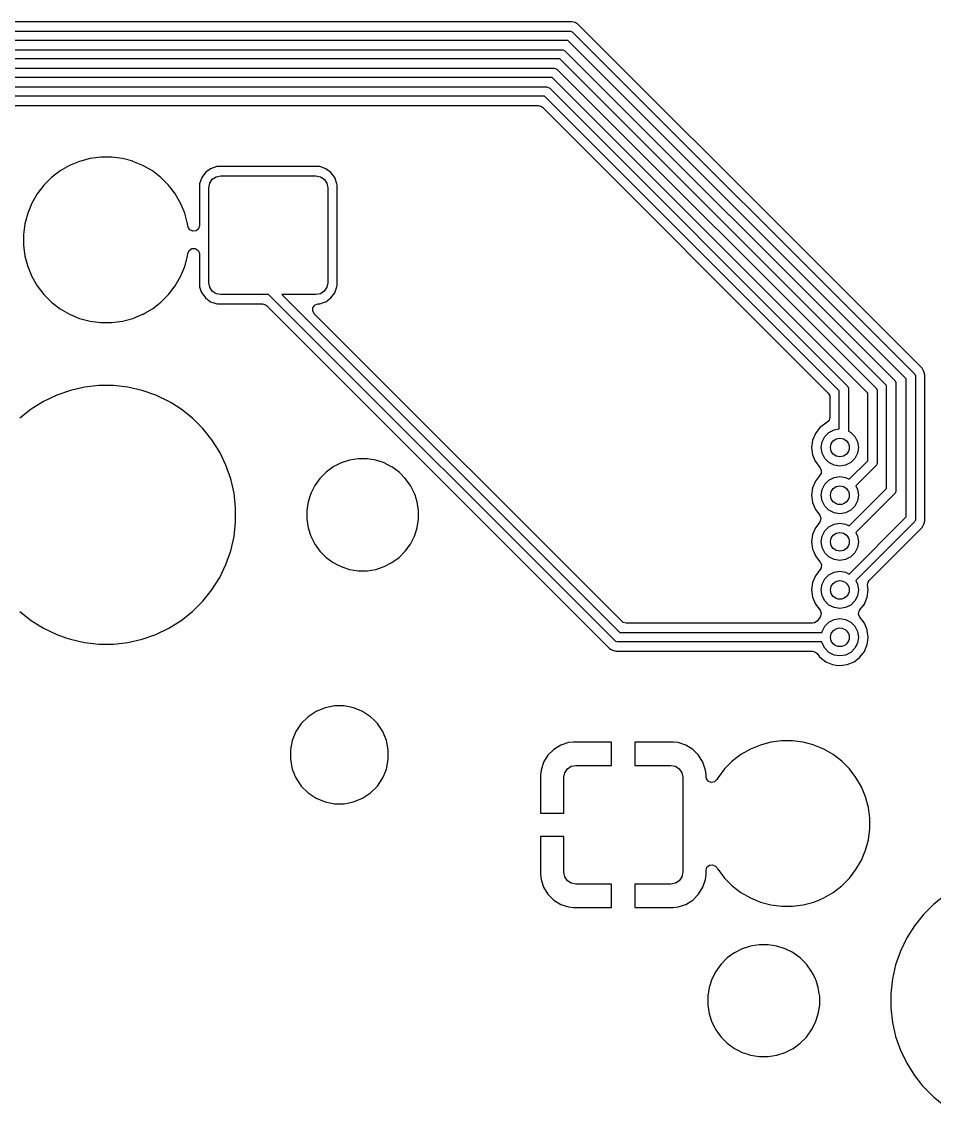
# Model space of a CAD drawing. Extents: x 51 to 261, y -150 to -32.
# Drawn here: x 209.29 to 228.87, y -81.63 to -58.35 of the extents above; entities that cross this region are included whole.
import ezdxf

# ---------------------------------------------------------------- set-up
doc = ezdxf.new("R2010")
doc.units = 0
doc.layers.add('BLACK', color=7, linetype='CONTINUOUS')

msp = doc.modelspace()

# ---------------------------------------------------------------- linework, layer by layer
at = {"layer": 'BLACK', "linetype": 'CONTINUOUS'}
for p, q in [((221.086628, -58.3545), (200.768842, -58.3545)), ((221.08663, -58.3545), (221.086628, -58.3545)), ((221.137581, -58.368152), (221.08663, -58.3545)), ((221.163058, -58.374979), (221.137581, -58.368152)), ((221.184726, -58.387489), (221.163058, -58.374979)), ((221.212202, -58.403353), (221.184726, -58.387489)), ((221.212204, -58.403353), (221.212202, -58.403353)), ((221.231575, -58.414537), (221.212204, -58.403353)), ((221.23158, -58.414541), (221.231575, -58.414537)), ((226.111054, -63.294015), (221.23158, -58.414541)), ((200.63443, -58.555), (221.047068, -58.555)), ((221.047068, -58.555), (221.066577, -58.556921)), ((221.066577, -58.556921), (221.102625, -58.571853)), ((221.102625, -58.571853), (221.117779, -58.584289)), ((221.117779, -58.584289), (228.439072, -65.905582)), ((221.005646, -58.755), (200.593009, -58.755)), ((228.268361, -66.017715), (221.005646, -58.755)), ((200.151677, -58.955), (220.881382, -58.955)), ((220.881382, -58.955), (220.900891, -58.956921)), ((220.900891, -58.956921), (220.936939, -58.971853)), ((220.936939, -58.971853), (220.952093, -58.984289)), ((220.952093, -58.984289), (228.015072, -66.047269)), ((220.83996, -59.155), (200.007715, -59.155)), ((227.844361, -66.1594), (220.83996, -59.155)), ((200.148997, -59.355), (220.715696, -59.355)), ((220.674274, -59.555), (200.190418, -59.555)), ((227.444361, -66.325086), (220.674274, -59.555)), ((220.715696, -59.355), (220.735205, -59.356921)), ((220.735205, -59.356921), (220.771253, -59.371853)), ((220.771253, -59.371853), (220.786407, -59.384289)), ((220.786407, -59.384289), (227.615072, -66.212955)), ((200.749, -59.755), (220.55001, -59.755)), ((220.55001, -59.755), (220.569519, -59.756921)), ((220.569519, -59.756921), (220.605567, -59.771853)), ((220.605567, -59.771853), (220.620721, -59.784289)), ((220.620721, -59.784289), (227.002711, -66.166279)), ((220.508588, -59.955), (200.790422, -59.955)), ((226.832, -66.278412), (220.508588, -59.955)), ((200.924833, -60.1555), (220.374177, -60.1555)), ((220.374177, -60.1555), (220.441216, -60.175185)), ((220.441216, -60.175185), (220.461858, -60.191819)), ((220.461858, -60.191819), (226.595181, -66.325142)), ((210.319354, -61.440657), (210.117806, -61.557022)), ((210.31937, -61.440649), (210.319354, -61.440657)), ((210.534383, -61.351589), (210.31937, -61.440649)), ((210.759208, -61.291347), (210.534383, -61.351589)), ((210.989948, -61.26097), (210.759208, -61.291347)), ((210.989953, -61.260969), (210.989948, -61.26097)), ((210.989959, -61.260969), (210.989953, -61.260969)), ((211.222703, -61.260969), (210.989959, -61.260969)), ((211.222708, -61.260969), (211.222703, -61.260969)), ((211.222713, -61.26097), (211.222708, -61.260969)), ((211.453453, -61.291347), (211.222713, -61.26097)), ((211.453456, -61.291347), (211.453453, -61.291347)), ((211.453457, -61.291348), (211.453456, -61.291347)), ((211.675811, -61.350928), (211.453457, -61.291348)), ((211.678278, -61.351589), (211.675811, -61.350928)), ((211.893291, -61.440649), (211.678278, -61.351589)), ((211.893307, -61.440657), (211.893291, -61.440649)), ((212.094855, -61.557022), (211.893307, -61.440657)), ((210.11779, -61.557033), (209.933151, -61.698711)), ((210.117806, -61.557022), (210.11779, -61.557033)), ((212.094858, -61.557024), (212.094855, -61.557022)), ((212.094863, -61.557027), (212.094858, -61.557024)), ((212.094869, -61.557031), (212.094863, -61.557027)), ((212.094871, -61.557033), (212.094869, -61.557031)), ((212.27951, -61.698711), (212.094871, -61.557033)), ((213.235606, -61.590744), (213.154067, -61.701225)), ((213.346087, -61.509205), (213.235606, -61.590744)), ((213.475689, -61.463854), (213.346087, -61.509205)), ((213.463747, -61.68088), (213.561331, -61.661469)), ((213.475691, -61.463854), (213.475689, -61.463854)), ((213.506463, -61.460969), (213.475691, -61.463854)), ((213.506467, -61.460969), (213.506463, -61.460969)), ((215.656195, -61.460969), (213.506467, -61.460969)), ((213.561331, -61.661469), (215.601331, -61.661469)), ((215.601331, -61.661469), (215.698915, -61.68088)), ((215.656199, -61.460969), (215.656195, -61.460969)), ((215.686971, -61.463854), (215.656199, -61.460969)), ((215.816574, -61.509205), (215.686971, -61.463854)), ((215.816576, -61.509206), (215.816574, -61.509205)), ((215.927056, -61.590744), (215.816576, -61.509206)), ((216.008594, -61.701224), (215.927056, -61.590744)), ((209.768573, -61.863289), (209.626895, -62.047928)), ((209.768579, -61.863282), (209.768573, -61.863289)), ((209.933144, -61.698717), (209.768579, -61.863282)), ((209.933151, -61.698711), (209.933144, -61.698717)), ((212.279517, -61.698717), (212.27951, -61.698711)), ((212.444082, -61.863282), (212.279517, -61.698717)), ((212.444088, -61.863289), (212.444082, -61.863282)), ((212.503377, -61.940556), (212.444088, -61.863289)), ((213.108716, -61.830829), (213.105831, -61.861601)), ((213.105831, -61.861601), (213.105831, -62.729671)), ((213.154067, -61.701225), (213.108716, -61.830827)), ((213.108716, -61.830827), (213.108716, -61.830829)), ((213.306331, -61.916469), (213.325742, -61.818885)), ((213.325742, -61.818885), (213.381019, -61.736157)), ((213.381019, -61.736157), (213.463747, -61.68088)), ((215.698915, -61.68088), (215.781643, -61.736157)), ((215.781643, -61.736157), (215.83692, -61.818885)), ((215.83692, -61.818885), (215.856331, -61.916469)), ((216.014749, -61.718814), (216.008594, -61.701224)), ((216.053945, -61.830827), (216.014749, -61.718814)), ((216.053945, -61.830829), (216.053945, -61.830827)), ((216.056831, -61.861601), (216.053945, -61.830829)), ((216.056831, -64.011336), (216.056831, -61.861601)), ((209.626884, -62.047944), (209.510519, -62.249492)), ((209.626895, -62.047928), (209.626884, -62.047944)), ((212.585773, -62.047937), (212.503377, -61.940556)), ((212.585777, -62.047944), (212.585773, -62.047937)), ((212.702142, -62.249492), (212.585777, -62.047944)), ((213.306331, -63.956469), (213.306331, -61.916469)), ((215.856331, -61.916469), (215.856331, -63.956469)), ((209.510511, -62.249508), (209.421451, -62.464521)), ((209.510519, -62.249492), (209.510511, -62.249508)), ((212.70215, -62.249508), (212.702142, -62.249492)), ((212.79121, -62.464521), (212.70215, -62.249508)), ((209.421451, -62.464521), (209.361209, -62.689346)), ((212.791213, -62.464529), (212.79121, -62.464521)), ((212.851452, -62.689343), (212.791213, -62.464529)), ((209.361209, -62.689346), (209.330832, -62.920086)), ((212.856518, -62.727827), (212.851452, -62.689343)), ((212.858892, -62.745856), (212.856518, -62.727827)), ((212.862854, -62.764606), (212.858892, -62.745856)), ((212.900628, -62.823384), (212.862854, -62.764606)), ((212.964184, -62.852409), (212.900628, -62.823384)), ((213.086146, -62.79671), (213.033342, -62.842465)), ((213.105831, -62.729671), (213.086146, -62.79671)), ((209.330832, -62.920086), (209.330831, -62.920103)), ((209.330831, -62.920103), (209.330831, -63.152834)), ((213.033342, -62.842465), (212.964184, -62.852409)), ((209.330831, -63.152834), (209.330832, -63.152851)), ((209.330832, -63.152851), (209.361078, -63.382597)), ((212.858892, -63.32708), (212.887158, -63.263184)), ((212.887158, -63.263184), (212.945483, -63.224713)), ((212.945483, -63.224713), (213.015347, -63.223882)), ((213.015347, -63.223882), (213.074571, -63.260954)), ((213.074571, -63.260954), (213.10435, -63.324159)), ((228.608819, -65.79178), (226.111054, -63.294015)), ((209.361078, -63.382597), (209.36121, -63.383595)), ((209.36121, -63.383595), (209.415007, -63.584369)), ((212.791213, -63.608409), (212.851452, -63.383595)), ((212.851452, -63.383595), (212.858892, -63.32708)), ((213.10435, -63.324159), (213.105831, -63.343266)), ((213.105831, -63.343266), (213.105831, -64.011336)), ((209.415007, -63.584369), (209.421451, -63.608416)), ((209.421451, -63.608416), (209.510511, -63.823429)), ((212.70831, -63.808558), (212.79121, -63.608416)), ((212.791209, -63.608416), (212.791213, -63.608409)), ((212.79121, -63.608416), (212.791209, -63.608416)), ((209.510511, -63.823429), (209.510519, -63.823445)), ((209.510519, -63.823445), (209.626884, -64.024993)), ((212.585773, -64.025001), (212.702146, -63.823438)), ((212.702146, -63.823438), (212.70831, -63.808558)), ((213.325742, -64.054053), (213.306331, -63.956469)), ((215.856331, -63.956469), (215.83692, -64.054053)), ((209.626884, -64.024993), (209.626895, -64.025009)), ((209.626895, -64.025009), (209.768573, -64.209648)), ((209.768573, -64.209648), (209.768579, -64.209655)), ((209.768579, -64.209655), (209.933144, -64.37422)), ((212.279512, -64.374225), (212.444087, -64.20965)), ((212.444087, -64.20965), (212.585773, -64.025001)), ((213.105831, -64.011336), (213.108716, -64.042108)), ((213.108716, -64.042108), (213.108716, -64.04211)), ((213.108716, -64.04211), (213.145752, -64.147949)), ((213.145752, -64.147949), (213.154068, -64.171714)), ((213.154068, -64.171714), (213.235606, -64.282194)), ((213.381019, -64.136781), (213.325742, -64.054053)), ((213.463747, -64.192058), (213.381019, -64.136781)), ((213.561331, -64.211469), (213.463747, -64.192058)), ((214.589909, -64.211469), (213.561331, -64.211469)), ((222.013444, -71.635003), (214.589909, -64.211469)), ((215.601331, -64.211469), (214.872753, -64.211469)), ((214.872753, -64.211469), (222.125576, -71.464293)), ((215.698915, -64.192058), (215.601331, -64.211469)), ((215.781643, -64.136781), (215.698915, -64.192058)), ((215.83692, -64.054053), (215.781643, -64.136781)), ((215.927056, -64.282194), (216.008594, -64.171714)), ((216.008594, -64.171714), (216.031269, -64.106911)), ((216.031269, -64.106911), (216.053945, -64.04211)), ((216.053945, -64.042108), (216.056831, -64.011336)), ((216.053945, -64.04211), (216.053945, -64.042108)), ((209.933144, -64.37422), (209.933151, -64.374226)), ((209.933151, -64.374226), (209.969941, -64.402456)), ((209.969941, -64.402456), (210.117799, -64.515911)), ((212.094863, -64.515911), (212.279512, -64.374225)), ((213.235606, -64.282194), (213.346086, -64.363732)), ((213.346086, -64.363732), (213.389288, -64.378849)), ((213.389288, -64.378849), (213.47569, -64.409083)), ((213.47569, -64.409083), (213.506463, -64.411969)), ((213.506463, -64.411969), (213.506467, -64.411969)), ((213.506467, -64.411969), (214.455498, -64.411969)), ((214.455498, -64.411969), (214.522537, -64.431654)), ((214.522537, -64.431654), (214.543179, -64.448288)), ((214.543179, -64.448288), (221.843695, -71.748804)), ((215.539982, -64.492635), (215.581854, -64.436702)), ((215.581854, -64.436702), (215.647318, -64.412285)), ((215.647318, -64.412285), (215.656164, -64.411969)), ((215.656164, -64.411969), (215.656199, -64.411969)), ((215.656199, -64.411969), (215.68697, -64.409083)), ((215.68697, -64.409083), (215.686972, -64.409083)), ((215.686972, -64.409083), (215.767804, -64.380798)), ((215.767804, -64.380798), (215.816576, -64.363732)), ((215.816576, -64.363732), (215.927056, -64.282194)), ((210.117799, -64.515911), (210.117806, -64.515915)), ((210.117806, -64.515915), (210.319354, -64.63228)), ((210.319354, -64.63228), (210.31937, -64.632288)), ((210.31937, -64.632288), (210.534383, -64.721348)), ((211.678271, -64.721351), (211.793008, -64.673826)), ((211.793008, -64.673826), (211.893291, -64.632288)), ((211.893291, -64.632288), (211.893294, -64.632286)), ((211.893294, -64.632286), (211.8933, -64.632284)), ((211.8933, -64.632284), (211.899884, -64.628483)), ((211.899884, -64.628483), (211.933651, -64.608987)), ((211.933651, -64.608987), (212.094863, -64.515911)), ((215.534998, -64.562327), (215.539982, -64.492635)), ((215.568483, -64.62365), (215.534998, -64.562327)), ((222.172307, -71.227474), (215.568483, -64.62365)), ((210.534383, -64.721348), (210.534385, -64.721348)), ((210.534385, -64.721348), (210.534391, -64.721351)), ((210.534391, -64.721351), (210.759205, -64.78159)), ((210.759205, -64.78159), (210.989959, -64.811969)), ((210.989959, -64.811969), (210.989966, -64.811969)), ((210.989966, -64.811969), (211.222696, -64.811969)), ((211.222696, -64.811969), (211.222703, -64.811969)), ((211.222703, -64.811969), (211.453457, -64.78159)), ((211.453457, -64.78159), (211.678271, -64.721351)), ((228.608825, -65.791788), (228.608819, -65.79178)), ((228.647765, -65.859235), (228.608825, -65.791788)), ((228.648382, -65.860304), (228.647765, -65.859235)), ((228.668861, -65.936731), (228.648382, -65.860304)), ((228.015072, -66.047269), (228.027508, -66.062422)), ((228.027508, -66.062422), (228.04244, -66.09847)), ((228.04244, -66.09847), (228.044361, -66.117979)), ((228.268361, -68.982871), (228.268361, -66.017715)), ((228.439072, -65.905582), (228.451508, -65.920736)), ((228.451508, -65.920736), (228.46644, -65.956784)), ((228.46644, -65.956784), (228.468361, -65.976293)), ((228.468361, -65.976293), (228.468361, -69.024293)), ((228.668861, -69.063855), (228.668861, -65.936731)), ((210.336751, -66.265244), (210.042516, -66.368202)), ((210.336763, -66.26524), (210.336751, -66.265244)), ((210.640681, -66.195873), (210.336763, -66.26524)), ((210.640697, -66.195871), (210.640681, -66.195873)), ((210.950458, -66.160969), (210.640697, -66.195871)), ((210.950462, -66.160969), (210.950458, -66.160969)), ((211.2622, -66.160969), (210.950462, -66.160969)), ((211.262204, -66.160969), (211.2622, -66.160969)), ((211.571964, -66.195871), (211.262204, -66.160969)), ((211.57198, -66.195873), (211.571964, -66.195871)), ((211.875898, -66.26524), (211.57198, -66.195873)), ((211.87591, -66.265244), (211.875898, -66.26524)), ((212.170145, -66.368202), (211.87591, -66.265244)), ((226.595181, -66.325142), (226.628666, -66.386465)), ((226.832, -67.0936), (226.832, -66.278412)), ((227.002711, -66.166279), (227.015147, -66.181433)), ((227.015147, -66.181433), (227.030079, -66.217481)), ((227.030079, -66.217481), (227.032, -66.23699)), ((227.032, -66.23699), (227.032, -67.143846)), ((227.444361, -67.774871), (227.444361, -66.325086)), ((227.615072, -66.212955), (227.627509, -66.228108)), ((227.627509, -66.228108), (227.641705, -66.262382)), ((227.641705, -66.262382), (227.64244, -66.264156)), ((227.64244, -66.264156), (227.644361, -66.283665)), ((227.644361, -66.283665), (227.644361, -67.816293)), ((227.844361, -68.374874), (227.844361, -66.1594)), ((228.044361, -66.117979), (228.044361, -68.416296)), ((209.761656, -66.503457), (209.497699, -66.669312)), ((210.042516, -66.368202), (209.761656, -66.503457)), ((212.451005, -66.503457), (212.170145, -66.368202)), ((212.510896, -66.541089), (212.451005, -66.503457)), ((212.714964, -66.669313), (212.510896, -66.541089)), ((226.628666, -66.386465), (226.6315, -66.412823)), ((226.6315, -66.412823), (226.6315, -66.846981)), ((209.497699, -66.669312), (209.253972, -66.863677)), ((212.95869, -66.863678), (212.714964, -66.669313)), ((213.179122, -67.08411), (212.95869, -66.863678)), ((226.54152, -66.967107), (226.456222, -67.032558)), ((226.541523, -66.967105), (226.54152, -66.967106)), ((226.54152, -66.967106), (226.54152, -66.967107)), ((226.554957, -66.96154), (226.541523, -66.967105)), ((226.559011, -66.959775), (226.554957, -66.96154)), ((226.611815, -66.91402), (226.559011, -66.959775)), ((226.6315, -66.846981), (226.611815, -66.91402)), ((213.373487, -67.327836), (213.179122, -67.08411)), ((226.319824, -67.188803), (226.259317, -67.33488)), ((226.416079, -67.063361), (226.319824, -67.188803)), ((226.456222, -67.032558), (226.416079, -67.063361)), ((226.463938, -67.368036), (226.520754, -67.256529)), ((226.520754, -67.256529), (226.609247, -67.168036)), ((226.609247, -67.168036), (226.720754, -67.11122)), ((226.720754, -67.11122), (226.832, -67.0936)), ((227.032, -67.143846), (227.079475, -67.168036)), ((227.079475, -67.168036), (227.167968, -67.256529)), ((227.167968, -67.256529), (227.224784, -67.368036)), ((213.539341, -67.591792), (213.373487, -67.327836)), ((226.259316, -67.334882), (226.238679, -67.491641)), ((226.238679, -67.491641), (226.238679, -67.491644)), ((226.238679, -67.491644), (226.259316, -67.648403)), ((226.259317, -67.33488), (226.259316, -67.334882)), ((226.444361, -67.491643), (226.463938, -67.368036)), ((226.463938, -67.61525), (226.444361, -67.491643)), ((227.224784, -67.368036), (227.244361, -67.491643)), ((227.244361, -67.491643), (227.224784, -67.61525)), ((213.674599, -67.872658), (213.539341, -67.591792)), ((226.259316, -67.648403), (226.259317, -67.648405)), ((226.259317, -67.648405), (226.316408, -67.786236)), ((226.520754, -67.726757), (226.463938, -67.61525)), ((226.609247, -67.81525), (226.520754, -67.726757)), ((227.167968, -67.726757), (227.079475, -67.81525)), ((227.224784, -67.61525), (227.167968, -67.726757)), ((213.777559, -68.166901), (213.674599, -67.872658)), ((215.941438, -67.935642), (215.824258, -68.020779)), ((215.977131, -67.909709), (215.941438, -67.935642)), ((216.145494, -67.823923), (215.977131, -67.909709)), ((216.325212, -67.765528), (216.145494, -67.823923)), ((216.511845, -67.735969), (216.325212, -67.765528)), ((216.51185, -67.735969), (216.511845, -67.735969)), ((216.700812, -67.735969), (216.51185, -67.735969)), ((216.700817, -67.735969), (216.700812, -67.735969)), ((216.887449, -67.765528), (216.700817, -67.735969)), ((217.067167, -67.823923), (216.887449, -67.765528)), ((217.195265, -67.889193), (217.067167, -67.823923)), ((217.23553, -67.909709), (217.195265, -67.889193)), ((217.388404, -68.020779), (217.23553, -67.909709)), ((226.316408, -67.786236), (226.319825, -67.794484)), ((226.319825, -67.794484), (226.416079, -67.919925)), ((226.416079, -67.919925), (226.416081, -67.919926)), ((226.416081, -67.919926), (226.421027, -67.926372)), ((226.421027, -67.926372), (226.418857, -67.928037)), ((226.418857, -67.928037), (226.445926, -67.97761)), ((226.720754, -67.872066), (226.609247, -67.81525)), ((226.844361, -67.891643), (226.720754, -67.872066)), ((226.967968, -67.872066), (226.844361, -67.891643)), ((227.079475, -67.81525), (226.967968, -67.872066)), ((227.044411, -68.17482), (227.444361, -67.774871)), ((227.615071, -67.887004), (227.185833, -68.316242)), ((227.627508, -67.871851), (227.615071, -67.887004)), ((227.639714, -67.842382), (227.627508, -67.871851)), ((227.64244, -67.835802), (227.639714, -67.842382)), ((227.644361, -67.816293), (227.64244, -67.835802)), ((213.846927, -68.470823), (213.777559, -68.166901)), ((215.690641, -68.154396), (215.649885, -68.210492)), ((215.690643, -68.154394), (215.690641, -68.154396)), ((215.824255, -68.020781), (215.690643, -68.154393)), ((215.690643, -68.154393), (215.690643, -68.154394)), ((215.824256, -68.020781), (215.824255, -68.020781)), ((215.824258, -68.020779), (215.824256, -68.020781)), ((217.522021, -68.154396), (217.388404, -68.020779)), ((217.633091, -68.30727), (217.522021, -68.154396)), ((226.365142, -68.154394), (226.319824, -68.213453)), ((226.416079, -68.088011), (226.365142, -68.154394)), ((226.416081, -68.088009), (226.416079, -68.088011)), ((226.421027, -68.081564), (226.416081, -68.088009)), ((226.440942, -68.047302), (226.419617, -68.080482)), ((226.419617, -68.080482), (226.421027, -68.081564)), ((226.445926, -67.97761), (226.440942, -68.047302)), ((226.520754, -68.281179), (226.609247, -68.192686)), ((226.609247, -68.192686), (226.720754, -68.13587)), ((226.720754, -68.13587), (226.844361, -68.116293)), ((226.844361, -68.116293), (226.967968, -68.13587)), ((226.967968, -68.13587), (227.044411, -68.17482)), ((215.579571, -68.307269), (215.493785, -68.475632)), ((215.649885, -68.210492), (215.579571, -68.307269)), ((217.661399, -68.362828), (217.633091, -68.30727)), ((217.718876, -68.475632), (217.661399, -68.362828)), ((226.259316, -68.359532), (226.238679, -68.516291)), ((226.259317, -68.35953), (226.259316, -68.359532)), ((226.319824, -68.213453), (226.259317, -68.35953)), ((226.444361, -68.516293), (226.463938, -68.392686)), ((226.463938, -68.392686), (226.520754, -68.281179)), ((227.044411, -69.174823), (227.844361, -68.374874)), ((227.185833, -68.316242), (227.224784, -68.392686)), ((227.224784, -68.392686), (227.244361, -68.516293)), ((228.044361, -68.416296), (228.04244, -68.435805)), ((213.881831, -68.7806), (213.846927, -68.470823)), ((215.43539, -68.65535), (215.405831, -68.841982)), ((215.493785, -68.475632), (215.43539, -68.65535)), ((217.718876, -68.475634), (217.718876, -68.475632)), ((217.718878, -68.475637), (217.718876, -68.475634)), ((217.732087, -68.516291), (217.718878, -68.475637)), ((217.777271, -68.65535), (217.732087, -68.516291)), ((217.806831, -68.841982), (217.777271, -68.65535)), ((226.238679, -68.516291), (226.238679, -68.516294)), ((226.238679, -68.516294), (226.259316, -68.673053)), ((226.463938, -68.6399), (226.444361, -68.516293)), ((226.520754, -68.751407), (226.463938, -68.6399)), ((227.224784, -68.6399), (227.167968, -68.751407)), ((228.015072, -68.487007), (227.185833, -69.316245)), ((227.244361, -68.516293), (227.224784, -68.6399)), ((228.027508, -68.471853), (228.015072, -68.487007)), ((228.04244, -68.435805), (228.027508, -68.471853)), ((213.881831, -68.841982), (213.881831, -68.7806)), ((213.881831, -69.092338), (213.881831, -68.841982)), ((215.405831, -68.841982), (215.405831, -69.030955)), ((217.806831, -69.030955), (217.806831, -68.841982)), ((226.259316, -68.673053), (226.259317, -68.673055)), ((226.259317, -68.673055), (226.314749, -68.806881)), ((226.314749, -68.806881), (226.319825, -68.819134)), ((226.319825, -68.819134), (226.41319, -68.94081)), ((226.609247, -68.8399), (226.520754, -68.751407)), ((226.720754, -68.896716), (226.609247, -68.8399)), ((227.079475, -68.8399), (226.967968, -68.896716)), ((227.167968, -68.751407), (227.079475, -68.8399)), ((213.846927, -69.402115), (213.881831, -69.092338)), ((215.405831, -69.030955), (215.43539, -69.217587)), ((217.778663, -69.2088), (217.806831, -69.030955)), ((226.413189, -69.09178), (226.319825, -69.213453)), ((226.424345, -69.074421), (226.413189, -69.09178)), ((226.41319, -68.94081), (226.438383, -69.005976)), ((226.438383, -69.005976), (226.424345, -69.074421)), ((226.844361, -68.916293), (226.720754, -68.896716)), ((226.720754, -69.135873), (226.844361, -69.116296)), ((226.967968, -68.896716), (226.844361, -68.916293)), ((226.844361, -69.116296), (226.967968, -69.135873)), ((227.044411, -70.20682), (228.268361, -68.982871)), ((228.439071, -69.095004), (227.185833, -70.348242)), ((228.451508, -69.079851), (228.439071, -69.095004)), ((228.456877, -69.066888), (228.451508, -69.079851)), ((228.46644, -69.043802), (228.456877, -69.066888)), ((228.468361, -69.024293), (228.46644, -69.043802)), ((228.648382, -69.140282), (228.668861, -69.063855)), ((215.43539, -69.217587), (215.493785, -69.397305)), ((217.718878, -69.397301), (217.777271, -69.217587)), ((217.777271, -69.217587), (217.778663, -69.2088)), ((226.319825, -69.213453), (226.259317, -69.359533)), ((226.463938, -69.392689), (226.520754, -69.281182)), ((226.520754, -69.281182), (226.609247, -69.192689)), ((226.609247, -69.192689), (226.720754, -69.135873)), ((226.967968, -69.135873), (227.044411, -69.174823)), ((227.185833, -69.316245), (227.224784, -69.392689)), ((227.472256, -70.345367), (228.608821, -69.208804)), ((228.608821, -69.208804), (228.623666, -69.183092)), ((228.623666, -69.183092), (228.648382, -69.140282)), ((213.777559, -69.706037), (213.846927, -69.402115)), ((215.493785, -69.397305), (215.573447, -69.553649)), ((215.573447, -69.553649), (215.579571, -69.565668)), ((215.579571, -69.565668), (215.690641, -69.718542)), ((217.522021, -69.718542), (217.633091, -69.565668)), ((217.633091, -69.565668), (217.718878, -69.397301)), ((226.259316, -69.359535), (226.238679, -69.516294)), ((226.238679, -69.516294), (226.238679, -69.516297)), ((226.238679, -69.516297), (226.259316, -69.673056)), ((226.259317, -69.359533), (226.259316, -69.359535)), ((226.444361, -69.516296), (226.463938, -69.392689)), ((226.463938, -69.639903), (226.444361, -69.516296)), ((227.224784, -69.392689), (227.244361, -69.516296)), ((227.244361, -69.516296), (227.224784, -69.639903)), ((213.674599, -70.00028), (213.777559, -69.706037)), ((215.690641, -69.718542), (215.824258, -69.852159)), ((217.388404, -69.852159), (217.522021, -69.718542)), ((226.259316, -69.673056), (226.259317, -69.673058)), ((226.259317, -69.673058), (226.278157, -69.718543)), ((226.278157, -69.718543), (226.319825, -69.819137)), ((226.319825, -69.819137), (226.416079, -69.944578)), ((226.520754, -69.75141), (226.463938, -69.639903)), ((226.609247, -69.839903), (226.520754, -69.75141)), ((227.167968, -69.75141), (227.079475, -69.839903)), ((227.224784, -69.639903), (227.167968, -69.75141)), ((213.539341, -70.281146), (213.674599, -70.00028)), ((215.824258, -69.852159), (215.977132, -69.963229)), ((215.977132, -69.963229), (216.049849, -70.00028)), ((216.049849, -70.00028), (216.145494, -70.049014)), ((216.145494, -70.049014), (216.145496, -70.049014)), ((216.145496, -70.049014), (216.145499, -70.049016)), ((216.145499, -70.049016), (216.203587, -70.06789)), ((216.887449, -70.107409), (217.067163, -70.049016)), ((217.067163, -70.049016), (217.23553, -69.963229)), ((217.23553, -69.963229), (217.388404, -69.852159)), ((226.416079, -69.944578), (226.416081, -69.944579)), ((226.416081, -69.944579), (226.416083, -69.944582)), ((226.416083, -69.944582), (226.416114, -69.944613)), ((226.416114, -69.944613), (226.416131, -69.944645)), ((226.416131, -69.944645), (226.421027, -69.951025)), ((226.421027, -69.951025), (226.420032, -69.951788)), ((226.420032, -69.951788), (226.449599, -70.005936)), ((226.449599, -70.005936), (226.444615, -70.075628)), ((226.720754, -69.896719), (226.609247, -69.839903)), ((226.844361, -69.916296), (226.720754, -69.896719)), ((226.967968, -69.896719), (226.844361, -69.916296)), ((227.079475, -69.839903), (226.967968, -69.896719)), ((213.373487, -70.545102), (213.539341, -70.281146)), ((216.203587, -70.06789), (216.325212, -70.107409)), ((216.325212, -70.107409), (216.511845, -70.136969)), ((216.511845, -70.136969), (216.51185, -70.136969)), ((216.51185, -70.136969), (216.700817, -70.136969)), ((216.700817, -70.136969), (216.887449, -70.107409)), ((226.319824, -70.245453), (226.259317, -70.39153)), ((226.416083, -70.120006), (226.319824, -70.245453)), ((226.416122, -70.119968), (226.416083, -70.120006)), ((226.416168, -70.119896), (226.416122, -70.119968)), ((226.421027, -70.113564), (226.416168, -70.119896)), ((226.444615, -70.075628), (226.420498, -70.113158)), ((226.420498, -70.113158), (226.421027, -70.113564)), ((226.520754, -70.313179), (226.609247, -70.224686)), ((226.609247, -70.224686), (226.720754, -70.16787)), ((226.720754, -70.16787), (226.844361, -70.148293)), ((226.844361, -70.148293), (226.967968, -70.16787)), ((226.967968, -70.16787), (227.044411, -70.20682)), ((226.259316, -70.391532), (226.238679, -70.548291)), ((226.259317, -70.39153), (226.259316, -70.391532)), ((226.444361, -70.548293), (226.463938, -70.424686)), ((226.463938, -70.424686), (226.520754, -70.313179)), ((227.185833, -70.348242), (227.224784, -70.424686)), ((227.224784, -70.424686), (227.244361, -70.548293)), ((227.437001, -70.449229), (227.447766, -70.380195)), ((227.450043, -70.548293), (227.437001, -70.449229)), ((227.447766, -70.380195), (227.472256, -70.345367)), ((213.179122, -70.788828), (213.373487, -70.545102)), ((226.238679, -70.548291), (226.238679, -70.548294)), ((226.238679, -70.548294), (226.259316, -70.705053)), ((226.259316, -70.705053), (226.259317, -70.705055)), ((226.259317, -70.705055), (226.319825, -70.851135)), ((226.463938, -70.6719), (226.444361, -70.548293)), ((226.520754, -70.783407), (226.463938, -70.6719)), ((227.224784, -70.6719), (227.167968, -70.783407)), ((227.244361, -70.548293), (227.224784, -70.6719)), ((227.368897, -70.851134), (227.429405, -70.705055)), ((227.429405, -70.705055), (227.450043, -70.548293)), ((212.95869, -71.00926), (213.179122, -70.788828)), ((226.319825, -70.851135), (226.419326, -70.980807)), ((226.419326, -70.980807), (226.44452, -71.045976)), ((226.609247, -70.8719), (226.520754, -70.783407)), ((226.720754, -70.928716), (226.609247, -70.8719)), ((226.844361, -70.948293), (226.720754, -70.928716)), ((226.967968, -70.928716), (226.844361, -70.948293)), ((227.079475, -70.8719), (226.967968, -70.928716)), ((227.167968, -70.783407), (227.079475, -70.8719)), ((227.258239, -70.998166), (227.269395, -70.980806)), ((227.269395, -70.980806), (227.272639, -70.976577)), ((227.272639, -70.976577), (227.272643, -70.976575)), ((227.272643, -70.976575), (227.368897, -70.851134)), ((209.253972, -71.00926), (209.497698, -71.203625)), ((209.497698, -71.203625), (209.761654, -71.369479)), ((212.451008, -71.369479), (212.714964, -71.203625)), ((212.714964, -71.203625), (212.95869, -71.00926)), ((226.355255, -71.215279), (226.298828, -71.256482)), ((226.369183, -71.197128), (226.355255, -71.215279)), ((226.397065, -71.160791), (226.369183, -71.197128)), ((226.419326, -71.131779), (226.397065, -71.160791)), ((226.430482, -71.114421), (226.419326, -71.131779)), ((226.44452, -71.045976), (226.430482, -71.114421)), ((226.609247, -71.240686), (226.720754, -71.18387)), ((226.720754, -71.18387), (226.844361, -71.164293)), ((226.844361, -71.164293), (226.967968, -71.18387)), ((226.967968, -71.18387), (227.079475, -71.240686)), ((227.244201, -71.066611), (227.258239, -70.998166)), ((227.269395, -71.13178), (227.244201, -71.066611)), ((227.272639, -71.136008), (227.269395, -71.13178)), ((227.272643, -71.136011), (227.272639, -71.136008)), ((227.368897, -71.261452), (227.272643, -71.136011)), ((209.761654, -71.369479), (210.04252, -71.504737)), ((212.170142, -71.504737), (212.451008, -71.369479)), ((222.192949, -71.244108), (222.172307, -71.227474)), ((222.259988, -71.263793), (222.192949, -71.244108)), ((226.256879, -71.263793), (222.259988, -71.263793)), ((226.298828, -71.256482), (226.256879, -71.263793)), ((226.460199, -71.464293), (226.463938, -71.440686)), ((226.463938, -71.440686), (226.520754, -71.329179)), ((226.520754, -71.329179), (226.609247, -71.240686)), ((227.079475, -71.240686), (227.167968, -71.329179)), ((227.167968, -71.329179), (227.224784, -71.440686)), ((227.224784, -71.440686), (227.244361, -71.564293)), ((227.429405, -71.407531), (227.368897, -71.261452)), ((227.431096, -71.420374), (227.429405, -71.407531)), ((227.450043, -71.564291), (227.431096, -71.420374)), ((210.04252, -71.504737), (210.237113, -71.572828)), ((210.237113, -71.572828), (210.336751, -71.607693)), ((210.336751, -71.607693), (210.336763, -71.607697)), ((210.336763, -71.607697), (210.640685, -71.677065)), ((210.640685, -71.677065), (210.950457, -71.711968)), ((211.262204, -71.711968), (211.571977, -71.677065)), ((211.571977, -71.677065), (211.875899, -71.607697)), ((211.875899, -71.607697), (212.170142, -71.504737)), ((222.028597, -71.64744), (222.013444, -71.635003)), ((222.039155, -71.651813), (222.028597, -71.64744)), ((222.064646, -71.662372), (222.039155, -71.651813)), ((222.084155, -71.664293), (222.064646, -71.662372)), ((226.460199, -71.664293), (222.084155, -71.664293)), ((222.125576, -71.464293), (226.460199, -71.464293)), ((226.463938, -71.6879), (226.460199, -71.664293)), ((227.244361, -71.564293), (227.224784, -71.6879)), ((227.429405, -71.721055), (227.448328, -71.577318)), ((227.448328, -71.577318), (227.450043, -71.564294)), ((227.450043, -71.564294), (227.450043, -71.564291)), ((210.950457, -71.711968), (210.950458, -71.711969)), ((210.950458, -71.711969), (210.950462, -71.711969)), ((210.950462, -71.711969), (211.262204, -71.711969)), ((211.262204, -71.711969), (211.262204, -71.711968)), ((221.843695, -71.748804), (221.899644, -71.804753)), ((221.899644, -71.804753), (221.899646, -71.804754)), ((221.899646, -71.804754), (221.89965, -71.804757)), ((221.89965, -71.804757), (221.940941, -71.828596)), ((221.940941, -71.828596), (221.968166, -71.844314)), ((221.968166, -71.844314), (222.044593, -71.864793)), ((222.044593, -71.864793), (226.256879, -71.864793)), ((226.256879, -71.864793), (226.323918, -71.884478)), ((226.323918, -71.884478), (226.355255, -71.913307)), ((226.355255, -71.913307), (226.408508, -71.982709)), ((226.520754, -71.799407), (226.463938, -71.6879)), ((226.609247, -71.8879), (226.520754, -71.799407)), ((226.720754, -71.944716), (226.609247, -71.8879)), ((227.079475, -71.8879), (226.967968, -71.944716)), ((227.167968, -71.799407), (227.079475, -71.8879)), ((227.224784, -71.6879), (227.167968, -71.799407)), ((227.272643, -71.992575), (227.368897, -71.867134)), ((227.368897, -71.867134), (227.429405, -71.721055)), ((226.408508, -71.982709), (226.416079, -71.992575)), ((226.416079, -71.992575), (226.54152, -72.088829)), ((226.54152, -72.088829), (226.687599, -72.149337)), ((226.687599, -72.149337), (226.76598, -72.159656)), ((226.844361, -71.964293), (226.720754, -71.944716)), ((226.967968, -71.944716), (226.844361, -71.964293)), ((226.902188, -72.162362), (227.001123, -72.149337)), ((227.001123, -72.149337), (227.147202, -72.088829)), ((227.147202, -72.088829), (227.272643, -71.992575)), ((226.76598, -72.159656), (226.84436, -72.169975)), ((226.84436, -72.169975), (226.844361, -72.169975)), ((226.844361, -72.169975), (226.844362, -72.169975)), ((226.844362, -72.169975), (226.902188, -72.162362)), ((215.79991, -73.076339), (215.608734, -73.155527)), ((215.799918, -73.076337), (215.79991, -73.076339)), ((216.002861, -73.035969), (215.799918, -73.076337)), ((216.002866, -73.035969), (216.002861, -73.035969)), ((216.209796, -73.035969), (216.002866, -73.035969)), ((216.2098, -73.035969), (216.209796, -73.035969)), ((216.412743, -73.076337), (216.2098, -73.035969)), ((216.412751, -73.076339), (216.412743, -73.076337)), ((216.539134, -73.128689), (216.412751, -73.076339)), ((215.436673, -73.270493), (215.290355, -73.416811)), ((215.608734, -73.155527), (215.436673, -73.270493)), ((216.603929, -73.155528), (216.539134, -73.128689)), ((216.689957, -73.21301), (216.603929, -73.155528)), ((216.775988, -73.270493), (216.689957, -73.21301)), ((216.851274, -73.345779), (216.775988, -73.270493)), ((215.290355, -73.416811), (215.175389, -73.588872)), ((216.922306, -73.416811), (216.851274, -73.345779)), ((216.922308, -73.416814), (216.922306, -73.416811)), ((217.037272, -73.588871), (216.922308, -73.416814)), ((215.096199, -73.780056), (215.055831, -73.982999)), ((215.096201, -73.780048), (215.096199, -73.780056)), ((215.175389, -73.588872), (215.096201, -73.780048)), ((217.116461, -73.780049), (217.037272, -73.588871)), ((217.156831, -73.983004), (217.116461, -73.780049)), ((215.055831, -73.982999), (215.055831, -74.189938)), ((217.156831, -74.189934), (217.156831, -73.983004)), ((220.706238, -73.971395), (220.581441, -74.096192)), ((220.856454, -73.87874), (220.706238, -73.971395)), ((220.856459, -73.878738), (220.856454, -73.87874)), ((221.02399, -73.823224), (220.856459, -73.878738)), ((221.127386, -73.812661), (221.02399, -73.823224)), ((221.127402, -73.81266), (221.127386, -73.812661)), ((221.947706, -73.81266), (221.127402, -73.81266)), ((221.947706, -74.31266), (221.947706, -73.81266)), ((223.268024, -73.81266), (222.447706, -73.81266)), ((222.447706, -73.81266), (222.447706, -74.31266)), ((223.371421, -73.823224), (223.268024, -73.81266)), ((223.538952, -73.878738), (223.371421, -73.823224)), ((223.538957, -73.87874), (223.538952, -73.878738)), ((223.689173, -73.971395), (223.538957, -73.87874)), ((223.81397, -74.096192), (223.689173, -73.971395)), ((224.923035, -73.966333), (224.721487, -74.082698)), ((224.923051, -73.966325), (224.923035, -73.966333)), ((225.138064, -73.877265), (224.923051, -73.966325)), ((225.362889, -73.817023), (225.138064, -73.877265)), ((225.593629, -73.786646), (225.362889, -73.817023)), ((225.593634, -73.786645), (225.593629, -73.786646)), ((225.59364, -73.786645), (225.593634, -73.786645)), ((225.826384, -73.786645), (225.59364, -73.786645)), ((225.826389, -73.786645), (225.826384, -73.786645)), ((225.826394, -73.786646), (225.826389, -73.786645)), ((226.057134, -73.817023), (225.826394, -73.786646)), ((226.057137, -73.817023), (226.057134, -73.817023)), ((226.057138, -73.817024), (226.057137, -73.817023)), ((226.272565, -73.874748), (226.057138, -73.817024)), ((226.281959, -73.877265), (226.272565, -73.874748)), ((226.496972, -73.966325), (226.281959, -73.877265)), ((226.496988, -73.966333), (226.496972, -73.966325)), ((226.698536, -74.082698), (226.496988, -73.966333)), ((215.055831, -74.189938), (215.096199, -74.392881)), ((217.116461, -74.392889), (217.156831, -74.189934)), ((220.488784, -74.246413), (220.43327, -74.413944)), ((220.488786, -74.246408), (220.488784, -74.246413)), ((220.581441, -74.096192), (220.488786, -74.246408)), ((223.906625, -74.246408), (223.81397, -74.096192)), ((223.906627, -74.246413), (223.906625, -74.246408)), ((223.962141, -74.413944), (223.906627, -74.246413)), ((224.536825, -74.224393), (224.37226, -74.388958)), ((224.536832, -74.224387), (224.536825, -74.224393)), ((224.721471, -74.082709), (224.536832, -74.224387)), ((224.721487, -74.082698), (224.721471, -74.082709)), ((226.698539, -74.0827), (226.698536, -74.082698)), ((226.698544, -74.082703), (226.698539, -74.0827)), ((226.69855, -74.082707), (226.698544, -74.082703)), ((226.698552, -74.082709), (226.69855, -74.082707)), ((226.883191, -74.224387), (226.698552, -74.082709)), ((226.883198, -74.224393), (226.883191, -74.224387)), ((227.047763, -74.388958), (226.883198, -74.224393)), ((215.096199, -74.392881), (215.096201, -74.392889)), ((215.096201, -74.392889), (215.168817, -74.5682)), ((217.064911, -74.517341), (217.116461, -74.392889)), ((220.43327, -74.413944), (220.422706, -74.517341)), ((220.922706, -74.56766), (220.942117, -74.470076)), ((220.942117, -74.470076), (220.997394, -74.387348)), ((220.997394, -74.387348), (221.080122, -74.332071)), ((221.080122, -74.332071), (221.177706, -74.31266)), ((221.177706, -74.31266), (221.947706, -74.31266)), ((222.447706, -74.31266), (223.217706, -74.31266)), ((223.217706, -74.31266), (223.31529, -74.332071)), ((223.31529, -74.332071), (223.398018, -74.387348)), ((223.398018, -74.387348), (223.453295, -74.470076)), ((223.453295, -74.470076), (223.472706, -74.56766)), ((223.972704, -74.517341), (223.962141, -74.413944)), ((224.372254, -74.388965), (224.230576, -74.573604)), ((224.37226, -74.388958), (224.372254, -74.388965)), ((227.047769, -74.388965), (227.047763, -74.388958)), ((227.108249, -74.467784), (227.047769, -74.388965)), ((227.189454, -74.573613), (227.108249, -74.467784)), ((215.168817, -74.5682), (215.17539, -74.584067)), ((215.17539, -74.584067), (215.226607, -74.660719)), ((215.226607, -74.660719), (215.290355, -74.756126)), ((216.922308, -74.756124), (217.037272, -74.584067)), ((217.037272, -74.584067), (217.064911, -74.517341)), ((220.422706, -74.517341), (220.422706, -75.33766)), ((220.922706, -75.33766), (220.922706, -74.56766)), ((223.472706, -74.56766), (223.472706, -76.60766)), ((223.972705, -74.517356), (223.972704, -74.517341)), ((223.972705, -74.557473), (223.972705, -74.517356)), ((223.979524, -74.598028), (223.972705, -74.557473)), ((224.020052, -74.654943), (223.979524, -74.598028)), ((224.084917, -74.680911), (224.020052, -74.654943)), ((224.153524, -74.667689), (224.084917, -74.680911)), ((224.204091, -74.619474), (224.153524, -74.667689)), ((224.230562, -74.573625), (224.204091, -74.619474)), ((224.230576, -74.573604), (224.230562, -74.573625)), ((227.189458, -74.57362), (227.189454, -74.573613)), ((227.305823, -74.775168), (227.189458, -74.57362)), ((215.290355, -74.756126), (215.436673, -74.902444)), ((215.436673, -74.902444), (215.436676, -74.902446)), ((215.436676, -74.902446), (215.608733, -75.01741)), ((216.603929, -75.01741), (216.775986, -74.902446)), ((216.775986, -74.902446), (216.922308, -74.756124)), ((227.305831, -74.775184), (227.305823, -74.775168)), ((227.394401, -74.989015), (227.305831, -74.775184)), ((215.608733, -75.01741), (215.799911, -75.096599)), ((215.799911, -75.096599), (215.941075, -75.124678)), ((215.941075, -75.124678), (216.002861, -75.136968)), ((216.002861, -75.136968), (216.002865, -75.136969)), ((216.002865, -75.136969), (216.002866, -75.136969)), ((216.002866, -75.136969), (216.209797, -75.136969)), ((216.209797, -75.136969), (216.209798, -75.136968)), ((216.209798, -75.136968), (216.412751, -75.096599)), ((216.412751, -75.096599), (216.603929, -75.01741)), ((227.394894, -74.990205), (227.394401, -74.989015)), ((227.455133, -75.215019), (227.394894, -74.990205)), ((220.422706, -75.33766), (220.922706, -75.33766)), ((227.485512, -75.445773), (227.455133, -75.215019)), ((227.485512, -75.678517), (227.485512, -75.445773)), ((220.922706, -75.83766), (220.422707, -75.83766)), ((220.422707, -75.83766), (220.422707, -76.657978)), ((220.922706, -76.60766), (220.922706, -75.83766)), ((227.455133, -75.909271), (227.485512, -75.678517)), ((227.394894, -76.134085), (227.455133, -75.909271)), ((227.307803, -76.344345), (227.394891, -76.134092)), ((227.39489, -76.134092), (227.394894, -76.134085)), ((227.394891, -76.134092), (227.39489, -76.134092)), ((223.972705, -76.566818), (223.992389, -76.499779)), ((223.972706, -76.657961), (223.972705, -76.566818)), ((223.992389, -76.499779), (224.045192, -76.454023)), ((224.045192, -76.454023), (224.114351, -76.444079)), ((224.114351, -76.444079), (224.177907, -76.473103)), ((224.177907, -76.473103), (224.204091, -76.504816)), ((224.204091, -76.504816), (224.228828, -76.54766)), ((224.228828, -76.54766), (224.23057, -76.550677)), ((224.23057, -76.550677), (224.230575, -76.550683)), ((224.230575, -76.550683), (224.230576, -76.550685)), ((224.230576, -76.550685), (224.372254, -76.735324)), ((227.047768, -76.735326), (227.189454, -76.550677)), ((227.189454, -76.550677), (227.305827, -76.349114)), ((227.305827, -76.349114), (227.307803, -76.344345)), ((220.422707, -76.657978), (220.43327, -76.761375)), ((220.43327, -76.761375), (220.488784, -76.928906)), ((220.942117, -76.705244), (220.922706, -76.60766)), ((220.997394, -76.787972), (220.942117, -76.705244)), ((221.080122, -76.843249), (220.997394, -76.787972)), ((223.398018, -76.787972), (223.31529, -76.843249)), ((223.453295, -76.705244), (223.398018, -76.787972)), ((223.472706, -76.60766), (223.453295, -76.705244)), ((223.906627, -76.928906), (223.962141, -76.761375)), ((223.962141, -76.761375), (223.972705, -76.657978)), ((223.972705, -76.657978), (223.972706, -76.657961)), ((224.372254, -76.735324), (224.37226, -76.735331)), ((224.37226, -76.735331), (224.536825, -76.899896)), ((226.883193, -76.899901), (227.047768, -76.735326)), ((220.488784, -76.928906), (220.488786, -76.928911)), ((220.488786, -76.928911), (220.581441, -77.079127)), ((221.177706, -76.86266), (221.080122, -76.843249)), ((221.947706, -76.86266), (221.177706, -76.86266)), ((221.947706, -77.362658), (221.947706, -76.86266)), ((223.217706, -76.86266), (222.447706, -76.86266)), ((222.447706, -76.86266), (222.447706, -77.362659)), ((223.31529, -76.843249), (223.217706, -76.86266)), ((223.81397, -77.079127), (223.906625, -76.928911)), ((223.906625, -76.928911), (223.906627, -76.928906)), ((224.536825, -76.899896), (224.536832, -76.899902)), ((224.536832, -76.899902), (224.62608, -76.968384)), ((224.62608, -76.968384), (224.72148, -77.041587)), ((226.698544, -77.041587), (226.883193, -76.899901)), ((220.581441, -77.079127), (220.706238, -77.203924)), ((220.706238, -77.203924), (220.856454, -77.296579)), ((223.538957, -77.296579), (223.689173, -77.203924)), ((223.689173, -77.203924), (223.81397, -77.079127)), ((224.72148, -77.041587), (224.721487, -77.041591)), ((224.721487, -77.041591), (224.923035, -77.157956)), ((224.923035, -77.157956), (224.923051, -77.157964)), ((224.923051, -77.157964), (225.138064, -77.247024)), ((225.138064, -77.247024), (225.138066, -77.247024)), ((225.138066, -77.247024), (225.138072, -77.247027)), ((225.138072, -77.247027), (225.362886, -77.307266)), ((226.057138, -77.307266), (226.281952, -77.247027)), ((226.281952, -77.247027), (226.405513, -77.195847)), ((226.405513, -77.195847), (226.496972, -77.157964)), ((226.496972, -77.157964), (226.496975, -77.157962)), ((226.496975, -77.157962), (226.496981, -77.15796)), ((226.496981, -77.15796), (226.698544, -77.041587)), ((229.10138, -77.094988), (228.857653, -77.289353)), ((220.856454, -77.296579), (220.856459, -77.296581)), ((220.856459, -77.296581), (221.02399, -77.352095)), ((221.02399, -77.352095), (221.127393, -77.362659)), ((221.127393, -77.362659), (221.947705, -77.362659)), ((221.947705, -77.362659), (221.947706, -77.362658)), ((222.447706, -77.362659), (223.26801, -77.362659)), ((223.26801, -77.362659), (223.268024, -77.362658)), ((223.268024, -77.362658), (223.371421, -77.352095)), ((223.371421, -77.352095), (223.538952, -77.296581)), ((223.538952, -77.296581), (223.538957, -77.296579)), ((225.362886, -77.307266), (225.59364, -77.337645)), ((225.59364, -77.337645), (225.593647, -77.337645)), ((225.593647, -77.337645), (225.826377, -77.337645)), ((225.826377, -77.337645), (225.826384, -77.337645)), ((225.826384, -77.337645), (226.057138, -77.307266)), ((228.857653, -77.289353), (228.63722, -77.509786)), ((228.63722, -77.509786), (228.442855, -77.753513)), ((228.442855, -77.753513), (228.277, -78.01747)), ((224.928893, -78.191204), (224.749175, -78.249599)), ((225.115526, -78.161645), (224.928893, -78.191204)), ((225.115531, -78.161645), (225.115526, -78.161645)), ((225.304493, -78.161645), (225.115531, -78.161645)), ((225.304498, -78.161645), (225.304493, -78.161645)), ((225.49113, -78.191204), (225.304498, -78.161645)), ((225.670848, -78.249599), (225.49113, -78.191204)), ((228.277, -78.01747), (228.141745, -78.29833)), ((224.526157, -78.375095), (224.427939, -78.446455)), ((224.580812, -78.335385), (224.526157, -78.375095)), ((224.749175, -78.249599), (224.580812, -78.335385)), ((225.817383, -78.324263), (225.670848, -78.249599)), ((225.839211, -78.335385), (225.817383, -78.324263)), ((225.992085, -78.446455), (225.839211, -78.335385)), ((228.141745, -78.29833), (228.038787, -78.592565)), ((224.267012, -78.617661), (224.183252, -78.732945)), ((224.294322, -78.580072), (224.267012, -78.617661)), ((224.294324, -78.58007), (224.294322, -78.580072)), ((224.427936, -78.446457), (224.294324, -78.580069)), ((224.294324, -78.580069), (224.294324, -78.58007)), ((224.427937, -78.446457), (224.427936, -78.446457)), ((224.427939, -78.446455), (224.427937, -78.446457)), ((226.125702, -78.580072), (225.992085, -78.446455)), ((226.236772, -78.732946), (226.125702, -78.580072)), ((228.038783, -78.592577), (227.969416, -78.896495)), ((228.038787, -78.592565), (228.038783, -78.592577)), ((224.097466, -78.901308), (224.039071, -79.081026)), ((224.183252, -78.732945), (224.097466, -78.901308)), ((226.26921, -78.79661), (226.236772, -78.732946)), ((226.322557, -78.901308), (226.26921, -78.79661)), ((226.322557, -78.90131), (226.322557, -78.901308)), ((226.322559, -78.901313), (226.322557, -78.90131)), ((226.33207, -78.930586), (226.322559, -78.901313)), ((227.969414, -78.896511), (227.934512, -79.206271)), ((227.969416, -78.896495), (227.969414, -78.896511)), ((224.039071, -79.081026), (224.009512, -79.267658)), ((226.380952, -79.081026), (226.33207, -78.930586)), ((226.400789, -79.206271), (226.380952, -79.081026)), ((224.009512, -79.267658), (224.009512, -79.456631)), ((226.410512, -79.267658), (226.400789, -79.206271)), ((226.410512, -79.456631), (226.410512, -79.267658)), ((227.934512, -79.206271), (227.934512, -79.518018)), ((224.009512, -79.456631), (224.039071, -79.643263)), ((226.386405, -79.608833), (226.410512, -79.456631)), ((227.934512, -79.518018), (227.969414, -79.827778)), ((224.039071, -79.643263), (224.097466, -79.822981)), ((224.097466, -79.822981), (224.151871, -79.929756)), ((226.236772, -79.991344), (226.322559, -79.822977)), ((226.322559, -79.822977), (226.380952, -79.643263)), ((226.380952, -79.643263), (226.386405, -79.608833)), ((227.969414, -79.827778), (227.969416, -79.827794)), ((227.969416, -79.827794), (228.038783, -80.131712)), ((224.151871, -79.929756), (224.183252, -79.991344)), ((224.183252, -79.991344), (224.294322, -80.144218)), ((226.125702, -80.144218), (226.236772, -79.991344)), ((224.294322, -80.144218), (224.427939, -80.277835)), ((224.427939, -80.277835), (224.580813, -80.388905)), ((225.839211, -80.388905), (225.992085, -80.277835)), ((225.992085, -80.277835), (226.125702, -80.144218)), ((228.038783, -80.131712), (228.038787, -80.131724)), ((228.038787, -80.131724), (228.141745, -80.425959)), ((224.580813, -80.388905), (224.65353, -80.425956)), ((224.65353, -80.425956), (224.749175, -80.47469)), ((224.749175, -80.47469), (224.749177, -80.47469)), ((224.749177, -80.47469), (224.74918, -80.474692)), ((224.74918, -80.474692), (224.845509, -80.505991)), ((224.845509, -80.505991), (224.928893, -80.533085)), ((225.49113, -80.533085), (225.670844, -80.474692)), ((225.670844, -80.474692), (225.839211, -80.388905)), ((228.141745, -80.425959), (228.277, -80.706819)), ((224.928893, -80.533085), (225.115526, -80.562645)), ((225.115526, -80.562645), (225.115531, -80.562645)), ((225.115531, -80.562645), (225.304498, -80.562645)), ((225.304498, -80.562645), (225.49113, -80.533085)), ((228.277, -80.706819), (228.277002, -80.706822)), ((228.277002, -80.706822), (228.442856, -80.970778)), ((228.442856, -80.970778), (228.565871, -81.125034)), ((228.565871, -81.125034), (228.609336, -81.179538)), ((228.609336, -81.179538), (228.637221, -81.214504)), ((228.637221, -81.214504), (228.857653, -81.434936)), ((228.857653, -81.434936), (229.101379, -81.629301))]:
    msp.add_line(p, q, dxfattribs=at)
at = {"layer": 'BLACK'}
for centre in [(226.844361, -67.491643), (226.844361, -68.516293), (226.844361, -69.516296), (226.844361, -70.548293), (226.844361, -71.564293)]:
    msp.add_circle(centre, 0.2, dxfattribs=at)

doc.saveas('drawing.dxf')
